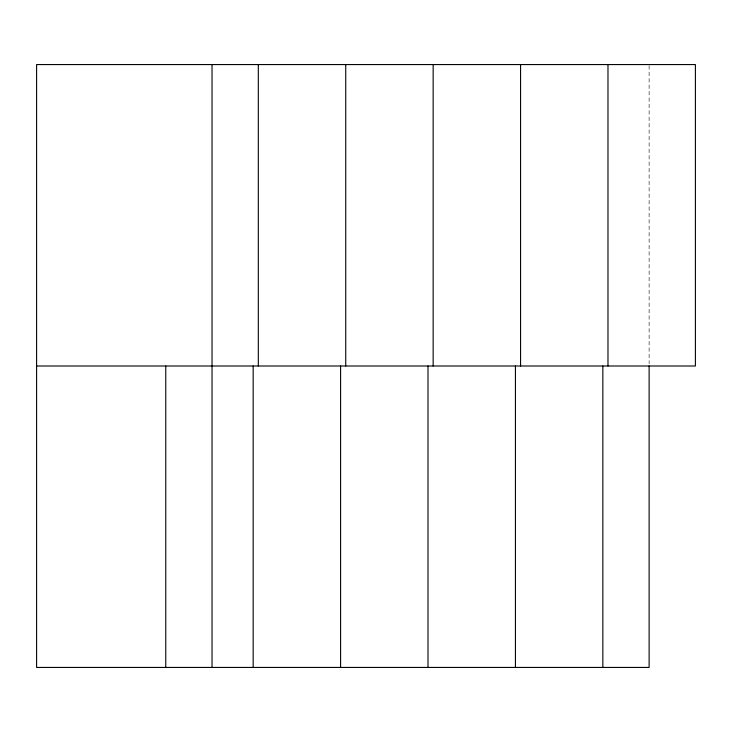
<?xml version="1.0" encoding="UTF-8"?>
<svg xmlns="http://www.w3.org/2000/svg" width="732" height="732" viewBox="0 0 732 732"><rect width="100%" height="100%" fill="white"/><g stroke="black" fill="none" stroke-linecap="round" stroke-linejoin="round"><path stroke-width="0.55" stroke-dasharray="3.66 2.75" d="M649.119 65.706L649.119 363.713"/><path stroke-width="1.1" d="M36.6 366L695.4 366L695.4 64.562L36.6 64.562L36.6 667.438L649.119 667.438L649.119 366M607.981 64.562L607.981 366M602.839 366L602.839 667.438M520.571 64.562L520.571 366M515.429 366L515.429 667.438M433.152 64.562L433.152 366M428.01 366L428.01 667.438M345.733 64.562L345.733 366M340.59 366L340.59 667.438M258.314 64.562L258.314 366M253.171 366L253.171 667.438M212.033 64.562L212.033 667.438M165.761 366L165.761 667.438"/></g></svg>
